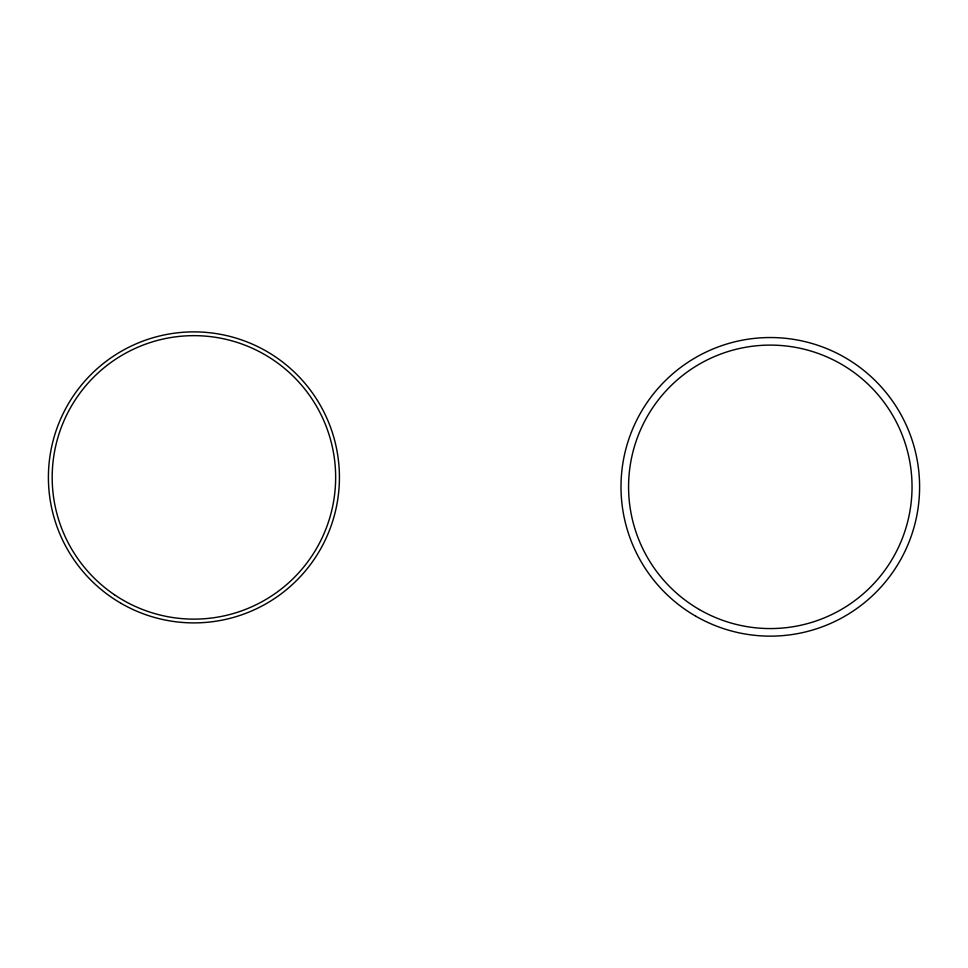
<?xml version="1.0" encoding="UTF-8"?>
<svg xmlns="http://www.w3.org/2000/svg" width="968" height="968" viewBox="0 0 968 968"><rect width="100%" height="100%" fill="white"/><g stroke="black" fill="none" stroke-linecap="round" stroke-linejoin="round"><path stroke-width="1.45" d="M695.653 616.132A149.29 149.29 0 0 0 919.6 486.831A149.29 149.29 0 0 0 695.653 357.543A149.29 149.29 0 0 0 695.653 616.132M699.44 609.586A141.739 141.739 0 0 0 912.038 486.831A141.739 141.739 0 0 0 699.44 364.089A141.739 141.739 0 0 0 699.44 609.586M121.157 603.403A145.515 145.515 0 0 0 339.429 477.381A145.515 145.515 0 0 0 121.157 351.372A145.515 145.515 0 0 0 121.157 603.403M114.466 594.763A141.739 141.739 0 0 0 335.291 487.497A141.739 141.739 0 0 0 131.987 349.896A141.739 141.739 0 0 0 114.466 594.763"/></g></svg>
